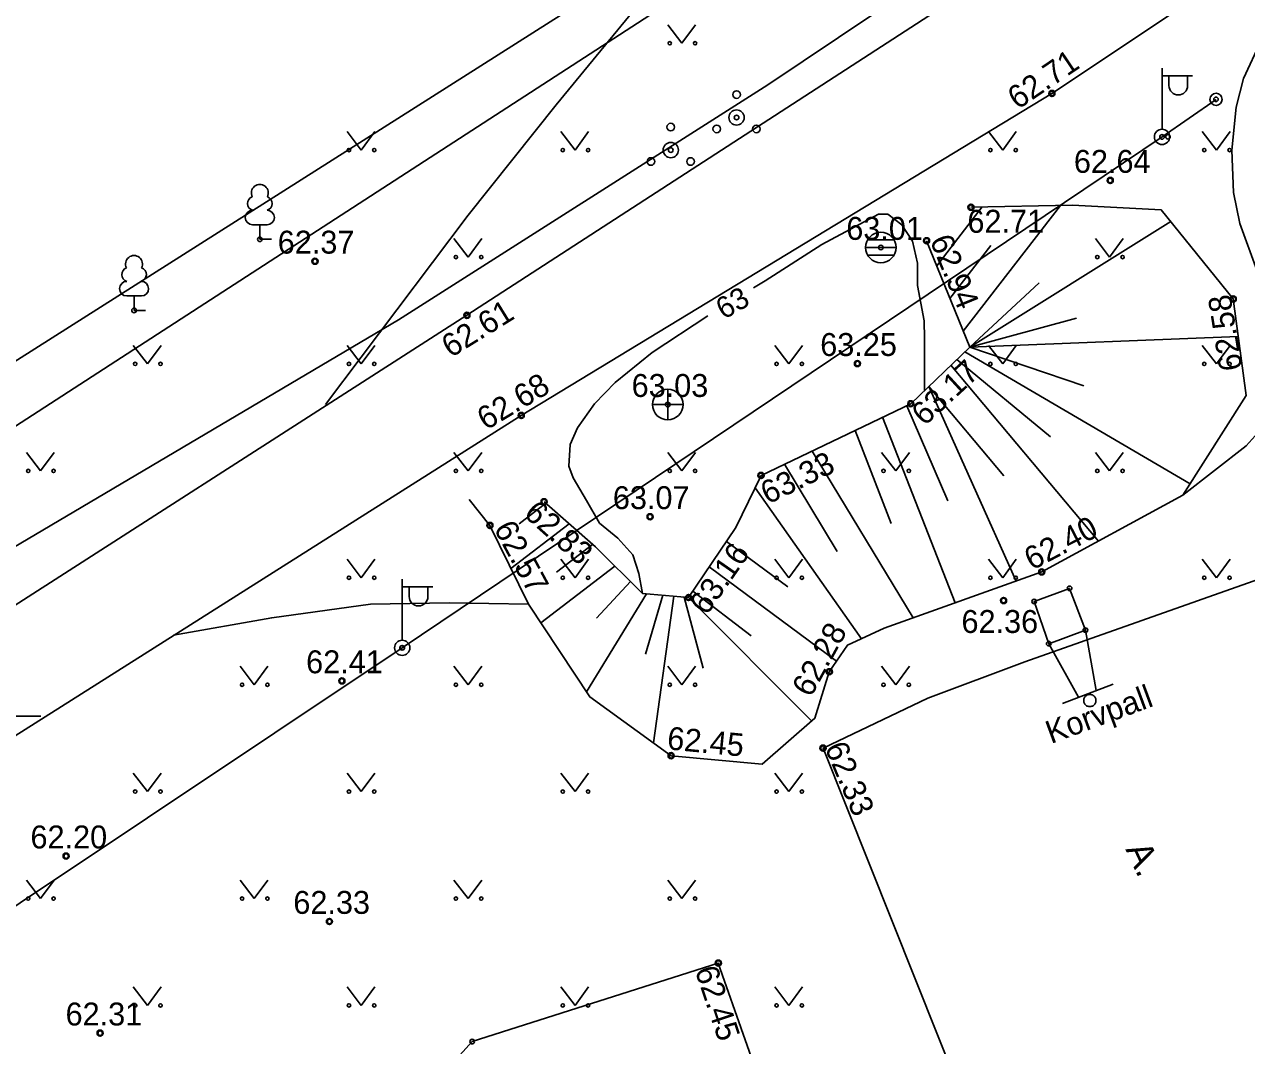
# Model space of a CAD drawing. Extents: x 635055 to 635588, y 6468300 to 6468776.
# Drawn here: x 635401.96 to 635441.97, y 6468589.21 to 6468622.64 of the extents above; entities that cross this region are included whole.
import ezdxf

# ---------------------------------------------------------------- set-up
doc = ezdxf.new("R2010")
doc.units = 0
for name, color, linetype in [('HALJASTUS', 7, 'Continuous'), ('HORISONTAAL-EH2000', 7, 'Continuous'), ('KKAEV', 7, 'Continuous'), ('KORGUS-EH2000', 7, 'Continuous'), ('MOOTMPUNKT', 7, 'Continuous'), ('MOOTPIIR', 7, 'Continuous'), ('MPOHULIIN', 7, 'Continuous'), ('PIIR', 7, 'Continuous'), ('POST', 7, 'Continuous'), ('PUU', 7, 'Continuous'), ('RAJATIS', 7, 'Continuous'), ('RELJEEF', 7, 'Continuous'), ('SKKAEV', 7, 'Continuous'), ('TEE', 7, 'Continuous'), ('VORK', 7, 'Continuous'), ('VTRASS', 7, 'Continuous')]:
    doc.layers.add(name, color=color, linetype=linetype)

msp = doc.modelspace()

# ---------------------------------------------------------------- linework, layer by layer
at = {"layer": 'HALJASTUS'}
for p, q in [((635423.025, 6468622.63), (635423.489, 6468622.024)), ((635423.489, 6468622.024), (635423.934, 6468622.63)), ((635412.525, 6468619.13), (635412.989, 6468618.524)), ((635412.989, 6468618.524), (635413.434, 6468619.13)), ((635419.525, 6468619.13), (635419.989, 6468618.524)), ((635419.989, 6468618.524), (635420.434, 6468619.13)), ((635433.525, 6468619.13), (635433.989, 6468618.524)), ((635433.989, 6468618.524), (635434.434, 6468619.13)), ((635440.525, 6468619.13), (635440.989, 6468618.524)), ((635440.989, 6468618.524), (635441.434, 6468619.13)), ((635416.025, 6468615.63), (635416.489, 6468615.024)), ((635416.489, 6468615.024), (635416.934, 6468615.63)), ((635437.025, 6468615.63), (635437.489, 6468615.024)), ((635437.489, 6468615.024), (635437.934, 6468615.63)), ((635405.525, 6468612.13), (635405.989, 6468611.524)), ((635405.989, 6468611.524), (635406.434, 6468612.13)), ((635412.525, 6468612.13), (635412.989, 6468611.524)), ((635412.989, 6468611.524), (635413.434, 6468612.13)), ((635426.525, 6468612.13), (635426.989, 6468611.524)), ((635426.989, 6468611.524), (635427.434, 6468612.13)), ((635433.525, 6468612.13), (635433.989, 6468611.524)), ((635433.989, 6468611.524), (635434.434, 6468612.13)), ((635440.525, 6468612.13), (635440.989, 6468611.524)), ((635440.989, 6468611.524), (635441.434, 6468612.13)), ((635402.025, 6468608.63), (635402.489, 6468608.024)), ((635402.489, 6468608.024), (635402.934, 6468608.63)), ((635416.025, 6468608.63), (635416.489, 6468608.024)), ((635416.489, 6468608.024), (635416.934, 6468608.63)), ((635423.025, 6468608.63), (635423.489, 6468608.024)), ((635423.489, 6468608.024), (635423.934, 6468608.63)), ((635430.025, 6468608.63), (635430.489, 6468608.024)), ((635430.489, 6468608.024), (635430.934, 6468608.63)), ((635437.025, 6468608.63), (635437.489, 6468608.024)), ((635437.489, 6468608.024), (635437.934, 6468608.63)), ((635412.525, 6468605.13), (635412.989, 6468604.524)), ((635412.989, 6468604.524), (635413.434, 6468605.13)), ((635419.525, 6468605.13), (635419.989, 6468604.524)), ((635419.989, 6468604.524), (635420.434, 6468605.13)), ((635426.525, 6468605.13), (635426.989, 6468604.524)), ((635426.989, 6468604.524), (635427.434, 6468605.13)), ((635433.525, 6468605.13), (635433.989, 6468604.524)), ((635433.989, 6468604.524), (635434.434, 6468605.13)), ((635440.525, 6468605.13), (635440.989, 6468604.524)), ((635440.989, 6468604.524), (635441.434, 6468605.13)), ((635409.025, 6468601.63), (635409.489, 6468601.024)), ((635409.489, 6468601.024), (635409.934, 6468601.63)), ((635416.025, 6468601.63), (635416.489, 6468601.024)), ((635416.489, 6468601.024), (635416.934, 6468601.63)), ((635423.025, 6468601.63), (635423.489, 6468601.024)), ((635423.489, 6468601.024), (635423.934, 6468601.63)), ((635430.025, 6468601.63), (635430.489, 6468601.024)), ((635430.489, 6468601.024), (635430.934, 6468601.63)), ((635405.525, 6468598.13), (635405.989, 6468597.524)), ((635405.989, 6468597.524), (635406.434, 6468598.13)), ((635412.525, 6468598.13), (635412.989, 6468597.524)), ((635412.989, 6468597.524), (635413.434, 6468598.13)), ((635419.525, 6468598.13), (635419.989, 6468597.524)), ((635419.989, 6468597.524), (635420.434, 6468598.13)), ((635426.525, 6468598.13), (635426.989, 6468597.524)), ((635426.989, 6468597.524), (635427.434, 6468598.13)), ((635402.025, 6468594.63), (635402.489, 6468594.024)), ((635402.489, 6468594.024), (635402.934, 6468594.63)), ((635409.025, 6468594.63), (635409.489, 6468594.024)), ((635409.489, 6468594.024), (635409.934, 6468594.63)), ((635416.025, 6468594.63), (635416.489, 6468594.024)), ((635416.489, 6468594.024), (635416.934, 6468594.63)), ((635423.025, 6468594.63), (635423.489, 6468594.024)), ((635423.489, 6468594.024), (635423.934, 6468594.63)), ((635405.525, 6468591.13), (635405.989, 6468590.524)), ((635405.989, 6468590.524), (635406.434, 6468591.13)), ((635412.525, 6468591.13), (635412.989, 6468590.524)), ((635412.989, 6468590.524), (635413.434, 6468591.13)), ((635419.525, 6468591.13), (635419.989, 6468590.524)), ((635419.989, 6468590.524), (635420.434, 6468591.13)), ((635426.525, 6468591.13), (635426.989, 6468590.524)), ((635426.989, 6468590.524), (635427.434, 6468591.13))]:
    msp.add_line(p, q, dxfattribs=at)
for centre in [(635423.088, 6468622.024), (635423.917, 6468622.024), (635412.588, 6468618.524), (635413.417, 6468618.524), (635419.588, 6468618.524), (635420.417, 6468618.524), (635433.588, 6468618.524), (635434.417, 6468618.524), (635440.588, 6468618.524), (635441.417, 6468618.524), (635416.088, 6468615.024), (635416.917, 6468615.024), (635437.088, 6468615.024), (635437.917, 6468615.024), (635405.588, 6468611.524), (635406.417, 6468611.524), (635412.588, 6468611.524), (635413.417, 6468611.524), (635426.588, 6468611.524), (635427.417, 6468611.524), (635433.588, 6468611.524), (635434.417, 6468611.524), (635440.588, 6468611.524), (635441.417, 6468611.524), (635402.088, 6468608.024), (635402.917, 6468608.024), (635416.088, 6468608.024), (635416.917, 6468608.024), (635423.088, 6468608.024), (635423.917, 6468608.024), (635430.088, 6468608.024), (635430.917, 6468608.024), (635437.088, 6468608.024), (635437.917, 6468608.024), (635412.588, 6468604.524), (635413.417, 6468604.524), (635419.588, 6468604.524), (635420.417, 6468604.524), (635426.588, 6468604.524), (635427.417, 6468604.524), (635433.588, 6468604.524), (635434.417, 6468604.524), (635440.588, 6468604.524), (635441.417, 6468604.524), (635409.088, 6468601.024), (635409.917, 6468601.024), (635416.088, 6468601.024), (635416.917, 6468601.024), (635423.088, 6468601.024), (635423.917, 6468601.024), (635430.088, 6468601.024), (635430.917, 6468601.024), (635405.588, 6468597.524), (635406.417, 6468597.524), (635412.588, 6468597.524), (635413.417, 6468597.524), (635419.588, 6468597.524), (635420.417, 6468597.524), (635426.588, 6468597.524), (635427.417, 6468597.524), (635402.088, 6468594.024), (635402.917, 6468594.024), (635409.088, 6468594.024), (635409.917, 6468594.024), (635416.088, 6468594.024), (635416.917, 6468594.024), (635423.088, 6468594.024), (635423.917, 6468594.024), (635405.588, 6468590.524), (635406.417, 6468590.524), (635412.588, 6468590.524), (635413.417, 6468590.524), (635419.588, 6468590.524), (635420.417, 6468590.524), (635426.588, 6468590.524), (635427.417, 6468590.524)]:
    msp.add_circle(centre, 0.055, dxfattribs=at)
at = {"layer": 'HORISONTAAL-EH2000'}
for points in [[(635423.992, 6468625.718), (635423.143, 6468624.646), (635422.293, 6468623.573), (635419.368, 6468620.003), (635416.489, 6468616.399), (635414.154, 6468613.298), (635411.819, 6468610.197)], [(635442.451, 6468622.109), (635441.874, 6468620.871), (635441.629, 6468619.933), (635441.493, 6468618.528), (635441.546, 6468617.142), (635441.757, 6468616.125), (635442.312, 6468614.6)], [(635425.836, 6468614.013), (635426.21, 6468614.241), (635428.065, 6468615.43), (635429.922, 6468616.423), (635430.234, 6468616.424), (635430.685, 6468616.075), (635431.037, 6468615.545), (635431.2, 6468614.821), (635431.2, 6468614.095), (635431.419, 6468612.932), (635431.433, 6468612.354)], [(635420.794, 6468606.316), (635420.36, 6468607.058), (635419.926, 6468607.799), (635419.782, 6468608.18), (635419.832, 6468608.891), (635420.068, 6468609.436), (635420.629, 6468610.224), (635421.305, 6468610.918), (635422.51, 6468611.903), (635424.338, 6468613.1)], [(635431.433, 6468612.354), (635431.433, 6468611.84), (635431.433, 6468611.326), (635431.433, 6468610.984), (635431.433, 6468610.642)], [(635442.356, 6468609.28), (635441.96, 6468608.848), (635440.924, 6468608.037), (635439.889, 6468607.226)], [(635420.794, 6468606.316), (635421.385, 6468605.823), (635421.885, 6468605.277), (635422.08, 6468604.669), (635422.195, 6468604.015)], [(635418.463, 6468603.656), (635415.873, 6468603.706), (635413.291, 6468603.656), (635410.06, 6468603.216), (635406.838, 6468602.65)]]:
    msp.add_lwpolyline(points, dxfattribs=at)
at = {"layer": 'KKAEV'}
for p, q in [((635423.024, 6468609.695), (635423.024, 6468610.695)), ((635422.524, 6468610.195), (635423.524, 6468610.195))]:
    msp.add_line(p, q, dxfattribs=at)
msp.add_circle((635423.024, 6468610.195), 0.5, dxfattribs=at)
at = {"layer": 'KORGUS-EH2000'}
for centre in [(635435.601, 6468620.38), (635437.51, 6468617.531), (635432.952, 6468616.656), (635431.498, 6468615.558), (635411.474, 6468614.887), (635441.538, 6468613.652), (635416.448, 6468613.117), (635429.235, 6468611.536), (635430.982, 6468610.222), (635418.228, 6468609.838), (635426.078, 6468607.875), (635418.975, 6468607.014), (635422.446, 6468606.522), (635417.201, 6468606.237), (635435.268, 6468604.716), (635423.708, 6468603.879), (635434.018, 6468603.78), (635428.313, 6468601.448), (635412.355, 6468601.149), (635423.135, 6468598.7), (635428.107, 6468598.948), (635403.328, 6468595.415), (635411.949, 6468593.273), (635424.679, 6468591.912), (635404.441, 6468589.619)]:
    msp.add_circle(centre, 0.1, dxfattribs=at)
at = {"layer": 'MOOTMPUNKT'}
for centre in [(635435.601, 6468620.38), (635440.974, 6468620.187), (635425.278, 6468619.593), (635439.206, 6468618.957), (635439.206, 6468618.957), (635439.206, 6468618.957), (635439.403, 6468618.96), (635423.123, 6468618.527), (635437.51, 6468617.531), (635432.952, 6468616.656), (635409.669, 6468615.605), (635431.498, 6468615.558), (635430.001, 6468615.337), (635411.474, 6468614.887), (635441.538, 6468613.652), (635405.551, 6468613.277), (635416.448, 6468613.117), (635429.235, 6468611.536), (635423.024, 6468610.195), (635430.982, 6468610.222), (635418.228, 6468609.838), (635426.078, 6468607.875), (635418.975, 6468607.014), (635422.446, 6468606.522), (635417.201, 6468606.237), (635435.268, 6468604.716), (635423.708, 6468603.879), (635436.18, 6468604.178), (635434.018, 6468603.78), (635435.02, 6468603.748), (635436.697, 6468602.809), (635435.497, 6468602.367), (635414.327, 6468602.233), (635414.332, 6468602.232), (635414.332, 6468602.232), (635412.355, 6468601.149), (635428.313, 6468601.448), (635423.135, 6468598.7), (635428.107, 6468598.948), (635403.328, 6468595.415), (635411.949, 6468593.273), (635424.679, 6468591.912), (635404.441, 6468589.619), (635416.619, 6468589.341)]:
    msp.add_circle(centre, 0.075, dxfattribs=at)
at = {"layer": 'MOOTPIIR'}
msp.add_lwpolyline([(635376.38, 6468559.29), (635369.15, 6468578.33), (635370.373, 6468591.763), (635460.261, 6468648.808), (635465.6, 6468645.99), (635463.27, 6468633.37), (635462.31, 6468623.13), (635463.03, 6468610.95), (635467.357, 6468595.601), (635471.475, 6468584.399), (635484.467, 6468546.908), (635493.641, 6468521.762), (635511.223, 6468471.877), (635514.739, 6468458.59), (635510.462, 6468457.176), (635419.91, 6468423.39), (635417.257, 6468426.302), (635395.891, 6468485.244), (635377.42, 6468556.55)], close=True, dxfattribs=at)
at = {"layer": 'MPOHULIIN'}
msp.add_lwpolyline([(635377.875, 6468554.795), (635389.306, 6468585.538), (635414.327, 6468602.233), (635439.206, 6468618.957)], dxfattribs=at)
at = {"layer": 'PIIR'}
msp.add_lwpolyline([(635316.16, 6468676.61), (635332.08, 6468687.29), (635341.9, 6468693.76), (635365.63, 6468708.18), (635363.26, 6468711.92), (635412.94, 6468742.07), (635432.62, 6468709.63), (635474.41, 6468733.84), (635483.28, 6468716.95), (635485.77, 6468709.02), (635486.61, 6468702.26), (635485.52, 6468695.77), (635482.48, 6468687.11), (635475.97, 6468673.52), (635470.21, 6468659.63), (635467.93, 6468652.45), (635443.02, 6468636.29), (635371.53, 6468589.97), (635348.32, 6468627.48)], close=True, dxfattribs=at)
msp.add_lwpolyline([(635286.03, 6468653.14), (635300.57, 6468664.83), (635316.16, 6468676.61), (635348.32, 6468627.48), (635305.49, 6468598.32), (635341.2, 6468547.43), (635377.42, 6468556.55), (635369.15, 6468578.33), (635371.53, 6468589.97), (635443.02, 6468636.29), (635459.58, 6468607.43), (635509.37, 6468465.57), (635505.89, 6468453.29), (635419.93, 6468423.46), (635417.77, 6468426.64), (635397.67, 6468485.59), (635329.94, 6468447.59), (635308.83, 6468435.7), (635264.27, 6468410.65)], dxfattribs=at)
at = {"layer": 'POST'}
for p, q in [((635439.206, 6468619.207), (635439.206, 6468621.207)), ((635439.206, 6468620.957), (635440.206, 6468620.957)), ((635439.433, 6468620.636), (635439.433, 6468620.957)), ((635440.045, 6468620.636), (635440.045, 6468620.957)), ((635439.206, 6468618.957), (635440.974, 6468620.187)), ((635439.206, 6468618.957), (635439.206, 6468618.957)), ((635414.332, 6468602.482), (635414.332, 6468604.482)), ((635414.332, 6468604.232), (635415.332, 6468604.232)), ((635414.559, 6468603.911), (635414.559, 6468604.232)), ((635415.171, 6468603.911), (635415.171, 6468604.232)), ((635414.332, 6468602.232), (635414.332, 6468602.232))]:
    msp.add_line(p, q, dxfattribs=at)
for centre, radius in [((635440.974, 6468620.187), 0.2), ((635439.206, 6468618.957), 0.25), ((635414.332, 6468602.232), 0.25)]:
    msp.add_circle(centre, radius, dxfattribs=at)
for centre in [(635439.739, 6468620.636), (635414.865, 6468603.911)]:
    msp.add_arc(centre, 0.306, 180, 0, dxfattribs=at)
at = {"layer": 'PUU'}
for p, q in [((635409.909, 6468616.08), (635409.429, 6468616.08)), ((635409.669, 6468615.605), (635409.669, 6468616.08)), ((635410.049, 6468615.605), (635409.669, 6468615.605)), ((635405.791, 6468613.752), (635405.311, 6468613.752)), ((635405.551, 6468613.277), (635405.551, 6468613.752)), ((635405.931, 6468613.277), (635405.551, 6468613.277))]:
    msp.add_line(p, q, dxfattribs=at)
for centre, radius in [((635425.278, 6468620.343), 0.125), ((635425.278, 6468619.593), 0.25), ((635423.123, 6468619.277), 0.125), ((635424.628, 6468619.218), 0.125), ((635425.928, 6468619.218), 0.125), ((635423.123, 6468618.527), 0.25), ((635422.473, 6468618.152), 0.125), ((635423.773, 6468618.152), 0.125)]:
    msp.add_circle(centre, radius, dxfattribs=at)
for centre, radius, start, end in [((635409.669, 6468617.125), 0.277, 332.5799, 207.4201), ((635409.499, 6468616.778), 0.233, 109.0217, 253.1415), ((635409.839, 6468616.778), 0.233, 286.8508, 70.9859), ((635409.432, 6468616.317), 0.238, 90.0016, 269.3953), ((635409.906, 6468616.317), 0.238, 270.6047, 89.9984), ((635405.551, 6468614.797), 0.277, 332.5799, 207.4201), ((635405.381, 6468614.45), 0.233, 109.0217, 253.1415), ((635405.721, 6468614.45), 0.233, 286.8508, 70.9859), ((635405.314, 6468613.989), 0.238, 90.0016, 269.3953), ((635405.788, 6468613.989), 0.238, 270.6047, 89.9984)]:
    msp.add_arc(centre, radius, start, end, dxfattribs=at)
at = {"layer": 'RAJATIS'}
for points in [[(635436.472, 6468600.614), (635435.497, 6468602.367), (635435.02, 6468603.748), (635436.18, 6468604.178), (635436.697, 6468602.809), (635437.045, 6468600.832)], [(635435.497, 6468602.367), (635436.697, 6468602.809)], [(635435.944, 6468600.413), (635437.608, 6468601.046)]]:
    msp.add_lwpolyline(points, dxfattribs=at)
msp.add_lwpolyline([(635437.043, 6468600.507), (635437.041, 6468600.532), (635437.037, 6468600.557), (635437.029, 6468600.581), (635437.018, 6468600.604), (635437.005, 6468600.625), (635436.989, 6468600.644), (635436.97, 6468600.661), (635436.95, 6468600.676), (635436.928, 6468600.688), (635436.905, 6468600.698), (635436.88, 6468600.704), (635436.856, 6468600.707), (635436.83, 6468600.707), (635436.806, 6468600.704), (635436.781, 6468600.698), (635436.758, 6468600.688), (635436.736, 6468600.676), (635436.715, 6468600.661), (635436.697, 6468600.644), (635436.681, 6468600.625), (635436.668, 6468600.604), (635436.657, 6468600.581), (635436.649, 6468600.557), (635436.645, 6468600.532), (635436.643, 6468600.507), (635436.645, 6468600.482), (635436.649, 6468600.458), (635436.657, 6468600.434), (635436.668, 6468600.411), (635436.681, 6468600.39), (635436.697, 6468600.37), (635436.715, 6468600.353), (635436.736, 6468600.338), (635436.758, 6468600.326), (635436.781, 6468600.317), (635436.806, 6468600.311), (635436.83, 6468600.308), (635436.856, 6468600.308), (635436.88, 6468600.311), (635436.905, 6468600.317), (635436.928, 6468600.326), (635436.95, 6468600.338), (635436.97, 6468600.353), (635436.989, 6468600.37), (635437.005, 6468600.39), (635437.018, 6468600.411), (635437.029, 6468600.434), (635437.037, 6468600.458), (635437.041, 6468600.482)], close=True, dxfattribs=at)
at = {"layer": 'RELJEEF'}
for p, q in [((635431.83, 6468614.74), (635433.315, 6468616.663)), ((635432.699, 6468612.593), (635435.88, 6468616.711)), ((635432.909, 6468612.075), (635439.494, 6468616.183)), ((635432.264, 6468613.667), (635433.603, 6468615.4)), ((635432.909, 6468612.075), (635435.186, 6468614.177)), ((635432.909, 6468612.075), (635436.41, 6468613.028)), ((635432.909, 6468612.075), (635441.701, 6468612.426)), ((635432.909, 6468612.075), (635436.641, 6468610.807)), ((635432.489, 6468611.671), (635435.557, 6468609.143)), ((635432.754, 6468611.926), (635440.129, 6468607.604)), ((635432.29, 6468611.48), (635437.122, 6468605.723)), ((635431.567, 6468610.785), (635434.025, 6468607.857)), ((635431.567, 6468610.785), (635434.429, 6468604.417)), ((635430.85, 6468610.159), (635432.199, 6468607.048)), ((635430.059, 6468609.78), (635432.43, 6468603.705)), ((635429.155, 6468609.347), (635430.342, 6468606.306)), ((635427.749, 6468608.675), (635431.059, 6468603.216)), ((635426.842, 6468608.241), (635428.575, 6468605.383)), ((635425.882, 6468607.471), (635429.364, 6468602.528)), ((635419.034, 6468606.962), (635418.161, 6468606.293)), ((635419.798, 6468606.289), (635417.891, 6468604.826)), ((635420.563, 6468605.615), (635419.379, 6468604.706)), ((635424.943, 6468605.715), (635426.952, 6468604.225)), ((635421.287, 6468604.91), (635418.864, 6468603.051)), ((635424.384, 6468604.884), (635428.55, 6468601.794)), ((635421.8, 6468604.405), (635420.688, 6468603.203)), ((635422.329, 6468604.003), (635420.365, 6468600.788)), ((635422.866, 6468603.955), (635422.295, 6468602.029)), ((635423.848, 6468604.087), (635425.753, 6468602.624)), ((635423.225, 6468603.922), (635422.555, 6468599.119)), ((635423.566, 6468603.892), (635424.184, 6468601.565)), ((635423.708, 6468603.879), (635427.735, 6468599.841))]:
    msp.add_line(p, q, dxfattribs=at)
for points in [[(635416.52, 6468607.083), (635417.201, 6468606.237), (635418.463, 6468603.656), (635420.474, 6468600.624), (635423.135, 6468598.7), (635426.113, 6468598.423), (635427.834, 6468599.928), (635428.313, 6468601.448), (635428.906, 6468602.314), (635430.112, 6468602.879), (635435.268, 6468604.716), (635439.889, 6468607.226), (635441.958, 6468610.488), (635441.538, 6468613.652), (635439.183, 6468616.569), (635436.278, 6468616.719), (635432.952, 6468616.656)], [(635418.975, 6468607.014), (635420.656, 6468605.533), (635422.195, 6468604.015), (635423.708, 6468603.879), (635425.248, 6468606.168), (635426.078, 6468607.875), (635430.982, 6468610.222), (635432.909, 6468612.075), (635431.498, 6468615.558)]]:
    msp.add_lwpolyline(points, dxfattribs=at)
at = {"layer": 'SKKAEV'}
for p, q in [((635430.431, 6468615.587), (635429.571, 6468615.587)), ((635429.501, 6468615.337), (635430.501, 6468615.337)), ((635430.431, 6468615.087), (635429.571, 6468615.087))]:
    msp.add_line(p, q, dxfattribs=at)
msp.add_circle((635430.001, 6468615.337), 0.5, dxfattribs=at)
at = {"layer": 'TEE'}
for points in [[(635369.796, 6468585.427), (635371.601, 6468585.761), (635373.884, 6468587.235), (635379.165, 6468590.693), (635383.89, 6468593.048), (635388.881, 6468595.744), (635398.961, 6468601.906), (635416.448, 6468613.117), (635433.117, 6468623.935), (635441.712, 6468630.009), (635448.593, 6468634.108)], [(635450.785, 6468630.504), (635435.601, 6468620.38), (635418.228, 6468609.838), (635400.791, 6468598.802), (635390.236, 6468592.082), (635388.173, 6468590.347), (635385.119, 6468586.854), (635383.778, 6468584.572), (635383.428, 6468581.705), (635383.246, 6468581.317), (635381.252, 6468581.569), (635381.423, 6468577.6), (635379.422, 6468579.124), (635377.555, 6468580.104), (635375.414, 6468580.876), (635372.794, 6468581.024), (635371.779, 6468580.761), (635369.262, 6468579.557)], [(635438.08, 6468573.477), (635453.578, 6468578.94), (635449.903, 6468589.348), (635444.199, 6468605.122), (635434.718, 6468601.773), (635431.539, 6468600.589), (635428.107, 6468598.948), (635434.136, 6468583.842), (635437.879, 6468573.826), (635438.08, 6468573.477)], [(635432.097, 6468572.17), (635421.845, 6468569.217), (635418.821, 6468578.522), (635415.804, 6468588.439), (635416.619, 6468589.341), (635424.679, 6468591.912), (635428.209, 6468581.87), (635432.097, 6468572.17)]]:
    msp.add_lwpolyline(points, dxfattribs=at)
at = {"layer": 'VORK'}
msp.add_line((635397.5, 6468600), (635402.5, 6468600), dxfattribs=at)
at = {"layer": 'VTRASS'}
msp.add_lwpolyline([(635370.31, 6468591.07), (635371.16, 6468590.22), (635374.25, 6468591.74), (635376.46, 6468592.35), (635380.05, 6468592.38), (635385.6, 6468595.47), (635400.04, 6468604.6), (635414.21, 6468612.97), (635426.3, 6468620.66), (635436.78, 6468627.69), (635448.79, 6468634.75), (635459.63, 6468641)], dxfattribs=at)

# ---------------------------------------------------------------- texts
at = {"layer": 'HORISONTAAL-EH2000'}
msp.add_text('63', height=0.7, rotation=29.8413, dxfattribs=at).set_placement((635424.86, 6468612.965))
at = {"layer": 'KORGUS-EH2000'}
for s, rotation, p in [('62.71', 34.0702, (635434.48, 6468619.834)), ('62.71', 0.1418, (635432.836, 6468615.819)), ('62.94', 292.2896, (635431.594, 6468615.575)), ('62.61', 31.7672, (635415.921, 6468611.71)), ('62.58', 99.1288, (635441.841, 6468611.36)), ('63.17', 42.6074, (635431.432, 6468609.47)), ('62.68', 30.9048, (635417.074, 6468609.337)), ('63.33', 25.9839, (635426.3, 6468606.916)), ('62.83', 318.2508, (635418.275, 6468606.569)), ('62.57', 298.287, (635417.313, 6468606.141)), ('62.40', 27.5524, (635434.948, 6468604.755)), ('63.16', 55.0996, (635424.299, 6468603.265)), ('62.28', 61.286, (635427.708, 6468600.58)), ('62.45', 354.4888, (635422.982, 6468598.911)), ('62.33', 292.6769, (635428.153, 6468598.971)), ('62.45', 288.517, (635423.904, 6468591.679))]:
    msp.add_text(s, height=0.75, rotation=rotation, dxfattribs=at).set_placement(p)
for s, p in [('62.64', (635436.321, 6468617.781)), ('63.01', (635428.869, 6468615.587)), ('62.37', (635410.255, 6468615.137)), ('63.25', (635428.016, 6468611.786)), ('63.03', (635421.841, 6468610.445)), ('63.07', (635421.227, 6468606.772)), ('62.36', (635432.641, 6468602.719)), ('62.41', (635411.185, 6468601.399)), ('62.20', (635402.16, 6468595.665)), ('62.33', (635410.766, 6468593.523)), ('62.31', (635403.309, 6468589.869))]:
    msp.add_text(s, height=0.75, dxfattribs=at).set_placement(p)
at = {"layer": 'RAJATIS'}
msp.add_text('Korvpall', height=0.75, rotation=20.2768, dxfattribs=at).set_placement((635435.569, 6468599.081))
at = {"layer": 'TEE'}
msp.add_text('A.', height=0.85, rotation=294.9879, dxfattribs=at).set_placement((635438, 6468595.637))

doc.saveas('drawing.dxf')
